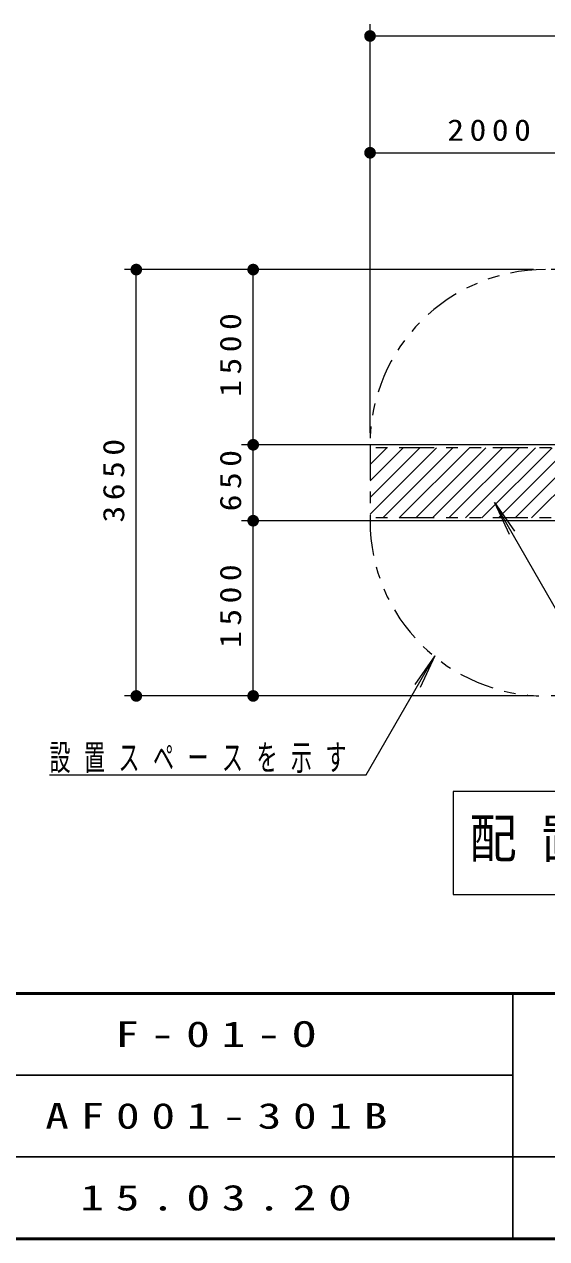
# Model space of a CAD drawing. Units: millimetres on the paper, with parts at other scales. Extents: x -385 to 0, y 0 to 267.
# Drawn here: x -111.8 to -67.1, y 0 to 104 of the extents above; entities that cross this region are included whole.
import ezdxf

# ---------------------------------------------------------------- set-up
doc = ezdxf.new("R2010")
doc.units = ezdxf.units.MM
doc.linetypes.add('USER3', pattern=[8, 3, -1, 1, -1, 1, -1])
doc.layers.add('LY_1', color=7, linetype='Continuous', lineweight=25)
doc.layers.add('LY_4', color=7, linetype='Continuous', lineweight=13)
doc.layers.add('LY_3', color=7, linetype='Continuous')
doc.styles.add('ＭＳ ゴシック', font='')
doc.styles.get('ＭＳ ゴシック').set_extended_font_data('MS Gothic')

# ---------------------------------------------------------------- blocks, each defined once
blk = doc.blocks.new('filled_dot')
at = {"color": 0, "linetype": 'Continuous', "lineweight": -2, "const_width": 1.25}
blk.add_lwpolyline([(-0.625, 0, 1), (0.625, 0, 1)], format="xyb", close=True, dxfattribs=at)

msp = doc.modelspace()

# ---------------------------------------------------------------- linework, layer by layer
at = {"layer": 'LY_1', "lineweight": 13}
for p, q in [((-82.208, 68.968), (-82.208, 103.968)), ((-82.208, 102.968), (-12.708, 102.968)), ((-82.208, 92.968), (-62.208, 92.968)), ((-68.208, 82.968), (-103.208, 82.968)), ((-102.208, 46.468), (-102.208, 82.968)), ((-92.208, 67.968), (-92.208, 82.968)), ((-63.188, 67.968), (-93.208, 67.968)), ((-92.208, 61.468), (-92.208, 67.968)), ((-82.208, 62.042), (-76.531, 67.718)), ((-82.208, 63.456), (-77.946, 67.718)), ((-82.208, 64.87), (-79.36, 67.718)), ((-82.208, 66.284), (-80.774, 67.718)), ((-82.208, 67.698), (-82.188, 67.718)), ((-81.117, 61.718), (-75.117, 67.718)), ((-79.703, 61.718), (-73.703, 67.718)), ((-78.289, 61.718), (-72.289, 67.718)), ((-76.874, 61.718), (-70.874, 67.718)), ((-75.46, 61.718), (-69.46, 67.718)), ((-74.046, 61.718), (-68.046, 67.718)), ((-72.632, 61.718), (-66.632, 67.718)), ((-71.218, 61.718), (-65.218, 67.718)), ((-69.803, 61.718), (-63.803, 67.718)), ((-68.389, 61.718), (-62.389, 67.718)), ((-71.566, 63.039), (-70.298, 60.32)), ((-71.566, 63.039), (-69.845, 60.581)), ((-66.011, 53.417), (-71.566, 63.039)), ((-62.988, 61.468), (-93.208, 61.468)), ((-92.208, 46.468), (-92.208, 61.468)), ((-82.544, 39.713), (-76.662, 49.901)), ((-76.662, 49.901), (-78.383, 47.444)), ((-76.662, 49.901), (-77.93, 47.182)), ((-68.208, 46.468), (-103.208, 46.468)), ((-109.636, 39.713), (-82.544, 39.713)), ((-75.108, 38.275), (-75.108, 29.475)), ((-22.808, 38.275), (-75.108, 38.275)), ((-75.108, 29.475), (-22.808, 29.475))]:
    msp.add_line(p, q, dxfattribs=at)
at = {"layer": 'LY_1', "linetype": 'USER3', "lineweight": 13}
for p, q in [((-27.708, 82.968), (-67.208, 82.968)), ((-82.208, 67.968), (-82.208, 61.468)), ((-12.708, 67.718), (-82.208, 67.718)), ((-12.708, 61.718), (-82.208, 61.718)), ((-27.708, 46.468), (-67.208, 46.468))]:
    msp.add_line(p, q, dxfattribs=at)
for centre, start, end in [((-67.208, 67.968), 90, 180), ((-67.208, 61.468), 180, 270)]:
    msp.add_arc(centre, 15, start, end, dxfattribs=at)
at = {"layer": 'LY_4', "lineweight": 50}
for p, q in [((-385, 21), (0, 21)), ((-385, 0), (0, 0))]:
    msp.add_line(p, q, dxfattribs=at)
at = {"layer": 'LY_4', "lineweight": 25}
for p, q in [((-70, 21), (-70, 0)), ((-187.5, 14), (-70, 14)), ((-242.5, 7), (0, 7))]:
    msp.add_line(p, q, dxfattribs=at)

# ---------------------------------------------------------------- block references
at = {"layer": 'LY_1', "lineweight": 13, "xscale": 0.4, "yscale": 0.4}
for p in [(-82.208, 102.968), (-82.208, 92.968)]:
    msp.add_blockref('filled_dot', p, dxfattribs=at)
for p, rotation in [((-102.208, 82.968), 270), ((-92.208, 82.968), 270), ((-92.208, 67.968), 90), ((-92.208, 67.968), 270), ((-92.208, 61.468), 90), ((-92.208, 61.468), 270), ((-102.208, 46.468), 90), ((-92.208, 46.468), 90)]:
    msp.add_blockref('filled_dot', p, dxfattribs=dict(at, rotation=rotation))

# ---------------------------------------------------------------- texts
at = {"layer": 'LY_1', "style": 'ＭＳ ゴシック'}
for s, insert, char_height, attachment_point in [('\\T1.33;\\W1.15;2000', (-71.785, 93.968), 1.833, 8), ('\\T1.64;\\W0.6;設置スペースを示す', (-109.636, 39.863), 2.199, 7), ('\\T1.5;\\W0.9;配置図\u3000S＝1/100', (-73.708, 33.875), 3.299, 4)]:
    msp.add_mtext(s, dxfattribs=dict(at, insert=insert, char_height=char_height, attachment_point=attachment_point))
at = {"layer": 'LY_1', "char_height": 1.833, "attachment_point": 8, "rotation": 90, "style": 'ＭＳ ゴシック'}
for s, insert in [('\\T1.33;\\W1.15;1500', (-93.208, 75.89)), ('\\T1.33;\\W1.15;3650', (-103.208, 65.128)), ('\\T1.33;\\W1.15;650', (-93.208, 65.134)), ('\\T1.33;\\W1.15;1500', (-93.208, 54.39))]:
    msp.add_mtext(s, dxfattribs=dict(at, insert=insert))
at = {"layer": 'LY_3', "char_height": 2.199, "attachment_point": 4, "style": 'ＭＳ ゴシック'}
for s, insert in [('\\T1.5;\\W1.35;F-01-O', (-104, 17.5)), ('\\T1.5;\\W1.35;AF001-301B', (-110, 10.5)), ('\\T1.5;\\W1.35;15.03.20', (-107, 3.5))]:
    msp.add_mtext(s, dxfattribs=dict(at, insert=insert))

doc.saveas('drawing.dxf')
